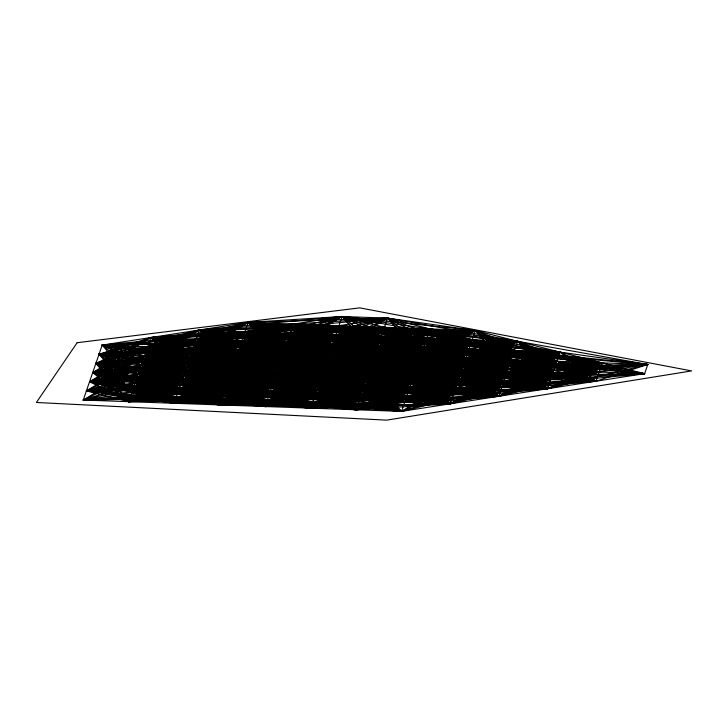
<?xml version="1.0" encoding="UTF-8"?>
<svg xmlns="http://www.w3.org/2000/svg" width="728" height="728" viewBox="0 0 728 728"><rect width="100%" height="100%" fill="white"/><g stroke="black" fill="none" stroke-linecap="round" stroke-linejoin="round"><path stroke-width="1.09" d="M177.341 394.13L384.457 327.291L456.456 385.512L86.414 390.891L514.541 350.477L404.677 402.229L141.341 365.019L407.835 393.065L465.92 358.021L95.878 363.399L359.204 400.609L475.384 330.53L174.192 403.294L338.984 325.671L550.541 379.588L193.12 348.312L356.056 409.773L511.384 359.641L141.341 365.019L498.762 396.296L335.836 334.834L225.962 386.586L342.142 316.507L450.141 403.849L183.656 375.803L553.699 370.425L290.363 333.215L174.192 403.294L381.299 336.454L271.435 388.206L238.593 349.922L505.077 377.969L342.142 316.507L177.341 394.13L378.141 345.618L268.277 397.37L89.571 381.727L560.005 352.097L131.877 392.51L332.678 343.998L462.762 367.185L177.341 394.13L293.521 324.051L547.383 388.752L147.657 346.692L401.519 411.393L511.384 359.641L83.256 400.054L102.193 345.072L248.057 322.431L342.142 316.507L387.605 318.127L475.384 330.53L644.626 373.664L647.784 364.501L387.605 318.127L248.057 322.431L147.657 346.692L92.72 372.563L128.719 401.674L498.762 396.296L599.162 372.044L560.005 352.097L429.92 328.91L244.899 331.595L144.499 355.856L86.414 390.891L128.719 401.674L547.383 388.752L647.784 364.501L384.457 327.291L199.436 329.975L99.035 354.236L131.877 392.51L219.656 404.914L404.677 402.229L547.383 388.752L599.162 372.044L517.699 341.314L342.142 316.507L199.436 329.975L95.878 363.399L128.719 401.674L599.162 372.044L387.605 318.127L199.436 329.975L89.571 381.727L128.719 401.674L556.847 361.261L475.384 330.53L342.142 316.507L99.035 354.236L135.035 383.347L265.119 406.533L450.141 403.849L550.541 379.588L517.699 341.314L384.457 327.291L244.899 331.595L89.571 381.727L174.192 403.294L359.204 400.609L644.626 373.664L384.457 327.291L102.193 345.072L135.035 383.347L310.583 408.153L450.141 403.849L553.699 370.425L517.699 341.314L338.984 325.671L199.436 329.975L83.256 400.054L401.519 411.393L644.626 373.664L293.521 324.051L150.814 337.528L99.035 354.236L177.341 394.13L310.583 408.153L498.762 396.296L602.32 362.881L596.005 381.208L310.583 408.153L131.877 392.51L92.72 372.563L150.814 337.528L338.984 325.671L472.226 339.694L553.699 370.425L498.762 396.296L356.056 409.773L177.341 394.13L95.878 363.399L150.814 337.528L429.92 328.91L511.384 359.641L453.298 394.685L174.192 403.294L86.414 390.891L196.278 339.139L338.984 325.671L602.32 362.881L547.383 388.752L265.119 406.533L86.414 390.891L293.521 324.051L472.226 339.694L550.541 379.588L265.119 406.533L131.877 392.51L95.878 363.399L196.278 339.139L475.384 330.53L553.699 370.425L453.298 394.685L83.256 400.054L248.057 322.431L475.384 330.53L547.383 388.752L560.005 352.097L293.521 324.051L92.72 372.563L174.192 403.294L644.626 373.664L244.899 331.595L135.035 383.347L401.519 411.393L602.32 362.881L342.142 316.507L141.341 365.019L174.192 403.294L602.32 362.881L335.836 334.834L150.814 337.528L128.719 401.674L517.699 341.314L596.005 381.208L647.784 364.501L248.057 322.431L92.72 372.563L219.656 404.914L498.762 396.296L556.847 361.261L426.763 338.074L248.057 322.431L131.877 392.51L501.92 387.132L556.847 361.261L290.363 333.215L147.657 346.692L89.571 381.727L219.656 404.914L596.005 381.208L560.005 352.097L381.299 336.454L196.278 339.139L138.193 374.183L219.656 404.914L647.784 364.501L290.363 333.215L89.571 381.727L265.119 406.533L404.677 402.229L505.077 377.969L472.226 339.694L102.193 345.072L174.192 403.294L514.541 350.477L596.005 381.208L177.341 394.13L141.341 365.019L426.763 338.074L508.226 368.805L450.141 403.849L356.056 409.773L89.571 381.727L429.92 328.91L547.383 388.752L177.341 394.13L144.499 355.856L429.92 328.91L501.92 387.132L560.005 352.097L150.814 337.528L183.656 375.803L313.741 398.99L599.162 372.044L338.984 325.671L138.193 374.183L268.277 397.37L553.699 370.425L293.521 324.051L128.719 401.674L429.92 328.91L462.762 367.185L404.677 402.229L225.962 386.586L144.499 355.856L426.763 338.074L498.762 396.296L517.699 341.314L199.436 329.975L174.192 403.294L95.878 363.399L387.605 318.127L550.541 379.588L131.877 392.51L241.741 340.759L426.763 338.074L459.605 376.349L102.193 345.072L219.656 404.914L560.005 352.097L450.141 403.849L86.414 390.891L387.605 318.127L505.077 377.969L135.035 383.347L193.12 348.312L335.836 334.834L514.541 350.477L550.541 379.588L180.499 384.966L99.035 354.236L384.457 327.291L547.383 388.752L514.541 350.477L144.499 355.856L180.499 384.966L310.583 408.153L602.32 362.881L244.899 331.595L128.719 401.674L387.605 318.127L459.605 376.349L193.12 348.312L225.962 386.586L596.005 381.208L342.142 316.507L83.256 400.054L501.92 387.132L469.078 348.858L99.035 354.236L310.583 408.153L511.384 359.641L381.299 336.454L102.193 345.072L265.119 406.533L556.847 361.261L199.436 329.975L265.119 406.533L465.92 358.021L498.762 396.296L89.571 381.727L517.699 341.314L401.519 411.393L222.814 395.75L92.72 372.563L384.457 327.291L501.92 387.132L144.499 355.856L222.814 395.75L407.835 393.065L508.226 368.805L475.384 330.53L290.363 333.215L180.499 384.966L147.657 346.692L429.92 328.91L401.519 411.393L138.193 374.183L423.605 347.238L456.456 385.512L514.541 350.477L95.878 363.399L265.119 406.533L472.226 339.694L508.226 368.805L453.298 394.685L95.878 363.399L381.299 336.454L462.762 367.185L362.362 391.446L183.656 375.803L241.741 340.759L599.162 372.044L180.499 384.966L238.593 349.922L423.605 347.238L365.52 382.282L186.814 366.639L219.656 404.914L420.456 356.401L362.362 391.446L95.878 363.399L472.226 339.694L356.056 409.773L92.72 372.563L378.141 345.618L459.605 376.349L199.436 329.975L271.435 388.206L472.226 339.694L193.12 348.312L265.119 406.533L429.92 328.91L222.814 395.75L141.341 365.019L517.699 341.314L407.835 393.065L229.12 377.423L196.278 339.139L553.699 370.425L135.035 383.347L335.836 334.834L596.005 381.208L95.878 363.399L356.056 409.773L647.784 364.501L102.193 345.072L356.056 409.773L556.847 361.261L186.814 366.639L268.277 397.37L469.078 348.858L505.077 377.969L147.657 346.692L219.656 404.914L426.763 338.074L147.657 346.692L265.119 406.533L381.299 336.454L453.298 394.685L186.814 366.639L472.226 339.694L362.362 391.446L102.193 345.072L387.605 318.127L453.298 394.685L102.193 345.072L501.92 387.132L338.984 325.671L131.877 392.51L602.32 362.881L232.278 368.259L410.983 383.893L469.078 348.858L189.972 357.475L222.814 395.75L508.226 368.805L248.057 322.431L219.656 404.914L86.414 390.891L475.384 330.53L450.141 403.849L92.72 372.563L469.078 348.858L359.204 400.609L180.499 384.966L381.299 336.454L414.141 374.729L235.435 359.095L268.277 397.37L475.384 330.53L99.035 354.236L359.204 400.609L560.005 352.097L189.972 357.475L225.962 386.586L426.763 338.074L310.583 408.153L147.657 346.692L517.699 341.314L310.583 408.153L193.12 348.312L378.141 345.618L410.983 383.893L144.499 355.856L423.605 347.238L313.741 398.99L135.035 383.347L420.456 356.401L235.435 359.095L316.898 389.826L517.699 341.314L99.035 354.236L450.141 403.849L384.457 327.291L83.256 400.054L647.784 364.501L92.72 372.563L359.204 400.609L514.541 350.477L138.193 374.183L404.677 402.229L560.005 352.097L141.341 365.019L401.519 411.393L556.847 361.261L138.193 374.183L316.898 389.826L426.763 338.074M265.119 406.533L293.521 324.051L456.456 385.512L99.035 354.236L644.626 373.664L86.414 390.891L556.847 361.261M99.035 354.236L498.762 396.296L342.142 316.507L310.583 408.153L238.593 349.922L596.005 381.208L244.899 331.595L310.583 408.153L475.384 330.53L189.972 357.475L271.435 388.206L387.605 318.127L356.056 409.773L199.436 329.975L599.162 372.044L229.12 377.423L287.214 342.378L644.626 373.664L89.571 381.727L647.784 364.501M135.035 383.347L511.384 359.641L332.678 343.998L274.583 379.042L241.741 340.759L508.226 368.805L138.193 374.183M374.984 354.782L316.898 389.826L186.814 366.639L465.92 358.021L356.056 409.773L290.363 333.215L550.541 379.588L150.814 337.528L268.277 397.37L384.457 327.291L219.656 404.914L335.836 334.834L453.298 394.685L193.12 348.312L456.456 385.512L338.984 325.671L222.814 395.75L150.814 337.528L508.226 368.805M378.141 345.618L320.056 380.662L287.214 342.378L553.699 370.425M429.92 328.91L313.741 398.99L180.499 384.966L465.92 358.021M387.605 318.127L222.814 395.75L423.605 347.238M514.541 350.477L313.741 398.99L150.814 337.528L501.92 387.132L248.057 322.431L313.741 398.99L469.078 348.858L183.656 375.803L602.32 362.881M83.256 400.054L472.226 339.694M511.384 359.641L92.72 372.563L547.383 388.752L287.214 342.378L359.204 400.609L196.278 339.139L268.277 397.37M462.762 367.185L284.056 351.542L316.898 389.826L244.899 331.595L505.077 377.969L241.741 340.759L313.741 398.99L196.278 339.139L596.005 381.208M287.214 342.378L450.141 403.849L189.972 357.475L547.383 388.752L196.278 339.139L450.141 403.849L293.521 324.051L359.204 400.609L241.741 340.759L501.92 387.132M189.972 357.475L456.456 385.512L196.278 339.139M599.162 372.044L248.057 322.431L356.056 409.773M329.52 353.162L362.362 391.446L199.436 329.975L550.541 379.588M332.678 343.998L365.52 382.282L284.056 351.542L414.141 374.729L332.678 343.998L404.677 402.229L150.814 337.528L410.983 383.893L338.984 325.671L404.677 402.229L144.499 355.856L407.835 393.065L335.836 334.834L401.519 411.393L244.899 331.595L498.762 396.296L147.657 346.692L407.835 393.065L342.142 316.507M498.762 396.296L238.593 349.922L401.519 411.393L293.521 324.051M235.435 359.095L365.52 382.282M199.436 329.975L453.298 394.685L290.363 333.215L362.362 391.446M410.983 383.893L248.057 322.431L404.677 402.229L241.741 340.759M244.899 331.595L407.835 393.065L290.363 333.215M77.141 342.706L36.4 402.475L386.75 420.138L691.6 370.907L359.805 307.862L77.141 342.706"/></g></svg>
